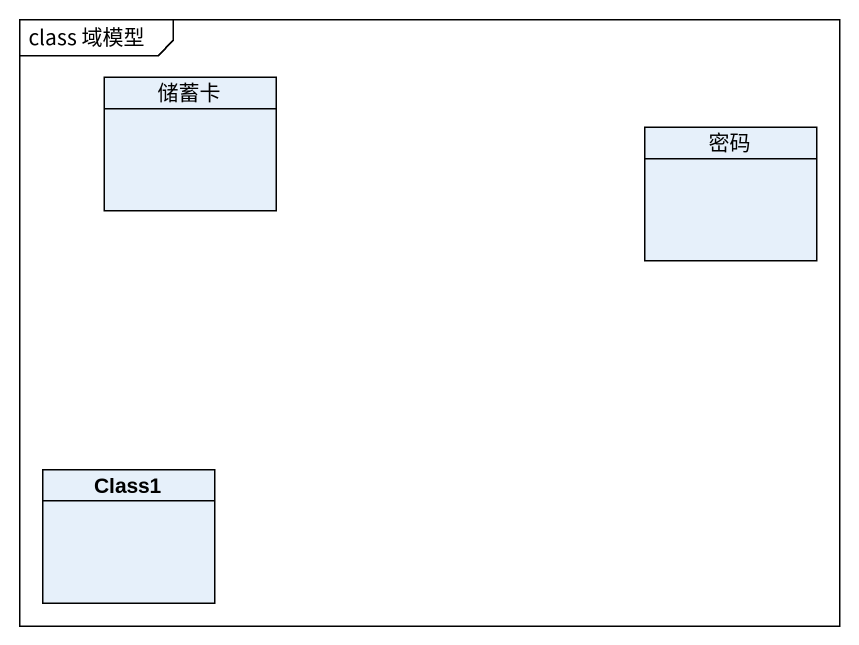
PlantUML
@startuml
mainframe class 域模型
hide circle
hide empty members
class 储蓄卡
class 密码
class Class1
@enduml
